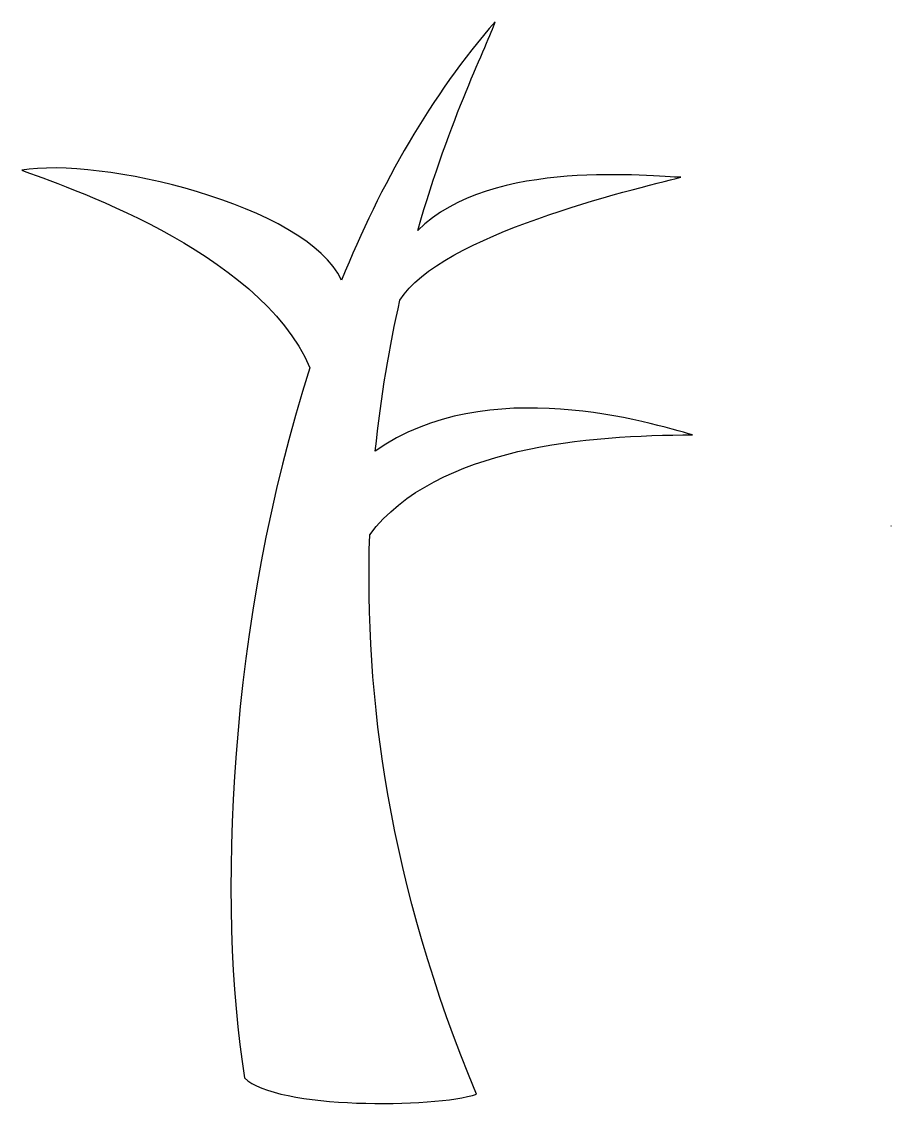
# Model space of a CAD drawing. Header units: centimetres. Extents: x -1.83 to 1.83, y -2.3 to 2.27.
import ezdxf

# ---------------------------------------------------------------- set-up
doc = ezdxf.new("R2010")
doc.units = ezdxf.units.CM
doc.header["$MEASUREMENT"] = 0
doc.layers.add('Layer 1', color=7, linetype='Continuous')

msp = doc.modelspace()

# ---------------------------------------------------------------- linework, layer by layer
at = {"layer": 'Layer 1'}
for points, knots in [([(0.08452, -2.23335), (-0.09116, -2.29182), (-0.75924, -2.29659), (-0.89071, -2.16509), (-0.89071, -2.16509), (-1.00713, -1.44169), (-0.96082, -0.24763), (-0.61607, 0.81888), (-0.61607, 0.81888), (-0.82882, 1.31577), (-1.67099, 1.58988), (-1.82709, 1.64835), (-1.82709, 1.64835), (-1.50536, 1.70709), (-0.62744, 1.50204), (-0.48272, 1.18665), (-0.48272, 1.18665), (-0.31897, 1.5912), (-0.10651, 1.96532), (0.16257, 2.27251), (0.16257, 2.27251), (0.13347, 2.18202), (-0.02608, 1.87325), (-0.1626, 1.39595), (-0.1626, 1.39595), (0.14564, 1.70419), (0.83543, 1.61926), (0.94283, 1.61926), (0.94283, 1.61926), (0.74757, 1.57031), (-0.07238, 1.37558), (-0.23774, 1.10226), (-0.23774, 1.10226), (-0.28137, 0.91017), (-0.31817, 0.69798), (-0.34119, 0.46805), (-0.34119, 0.46805), (0.12344, 0.79984), (0.82565, 0.58526), (0.99152, 0.53658), (0.99152, 0.53658), (0.56237, 0.53658), (-0.08269, 0.48869), (-0.36473, 0.11748), (-0.36473, 0.11748), (-0.3875, -0.55615), (-0.28455, -1.35493), (0.08452, -2.23335)], [0, 0, 0, 0, 0.0769231, 0.0769231, 0.0769231, 0.0769231, 0.1538462, 0.1538462, 0.1538462, 0.1538462, 0.2307692, 0.2307692, 0.2307692, 0.2307692, 0.3076923, 0.3076923, 0.3076923, 0.3076923, 0.3846154, 0.3846154, 0.3846154, 0.3846154, 0.4615385, 0.4615385, 0.4615385, 0.4615385, 0.5384615, 0.5384615, 0.5384615, 0.5384615, 0.6153846, 0.6153846, 0.6153846, 0.6153846, 0.6923077, 0.6923077, 0.6923077, 0.6923077, 0.7692308, 0.7692308, 0.7692308, 0.7692308, 0.8461538, 0.8461538, 0.8461538, 0.8461538, 1, 1, 1, 1]), ([(1.82691, 0.15388), (1.82691, 0.15388), (1.82709, 0.15388), (1.82709, 0.15388), (1.82709, 0.15388), (1.82709, 0.15388), (1.82709, 0.15409), (1.82709, 0.15409), (1.82709, 0.15409), (1.82709, 0.15409), (1.82691, 0.15409), (1.82691, 0.15409), (1.82691, 0.15409), (1.82691, 0.15409), (1.82691, 0.15388), (1.82691, 0.15388)], [0, 0, 0, 0, 0.2, 0.2, 0.2, 0.2, 0.4, 0.4, 0.4, 0.4, 0.6, 0.6, 0.6, 0.6, 1, 1, 1, 1])]:
    msp.add_open_spline(points, degree=3, knots=knots, dxfattribs=at)

doc.saveas('drawing.dxf')
